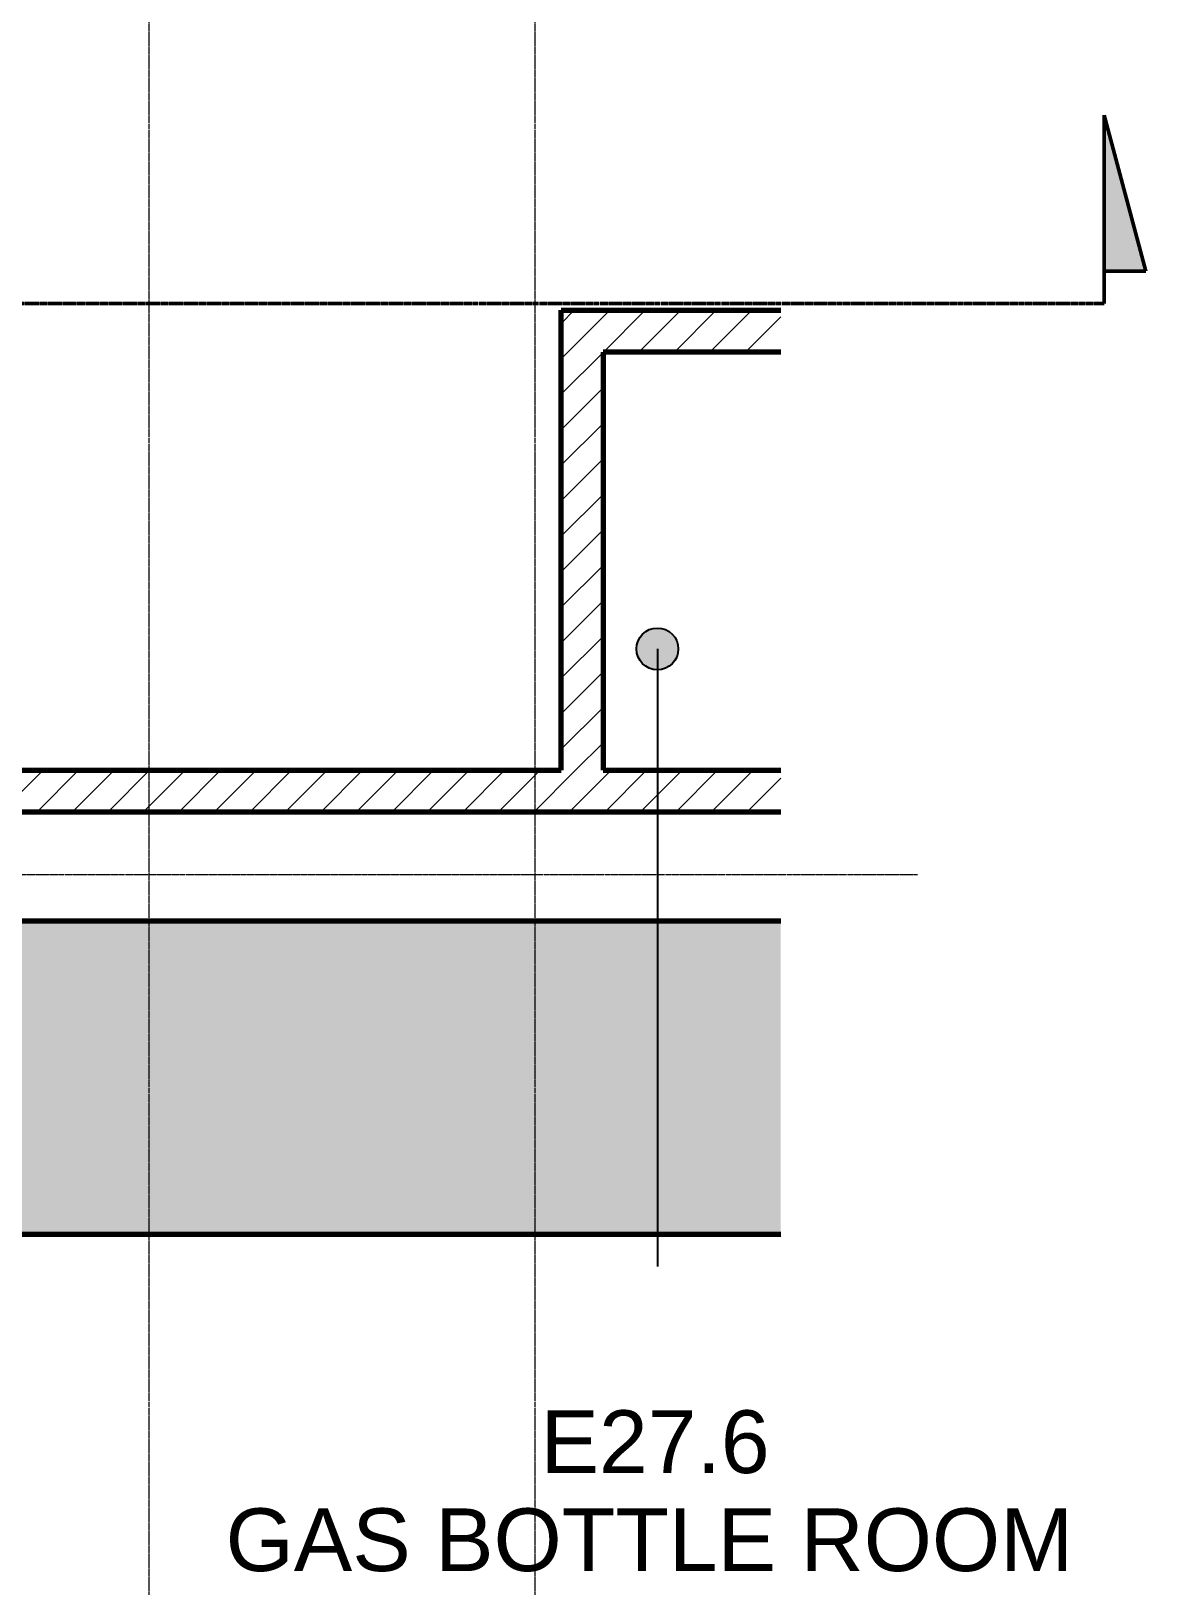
# Model space of a CAD drawing. Header units: millimetres. Extents: x -920231 to -841213, y -17301 to 22361.
# Drawn here: x -849691 to -844362, y -7722 to -286 of the extents above; entities that cross this region are included whole.
import ezdxf

# ---------------------------------------------------------------- set-up
doc = ezdxf.new("R2010")
doc.units = ezdxf.units.MM
doc.linetypes.add('DPA_Grid _ Level 100', pattern=[10, 5.5, -1.6, 1.3, -1.6])
for name, color, linetype, lineweight in [('A-ROOM-IDEN', 3, 'Continuous', 25), ('A-WALL', 5, 'Continuous', 35), ('A-WALL-PATT', 1, 'Continuous', 35), ('G-ANNO-SECL', 3, 'Continuous', 9), ('S-GRID', 251, 'Continuous', 9)]:
    doc.layers.add(name, color=color, linetype=linetype, lineweight=lineweight)
doc.styles.add('Arial_2', font='arial.ttf', dxfattribs={"height": 300})
pattern_1 = [(45, (0, 0), (-84.852814, 84.852814), [])]

# ---------------------------------------------------------------- blocks, each defined once
blk = doc.blocks.new('Section - AEC_Section Tail - Filled-3249564-4230-01 ENLARGED MULTI-PURPOSE LEVEL - REFLECTED CEILING PLAN - SHEET 1')
at = {"layer": 'G-ANNO-SECL'}
blk.add_hatch(color=256, dxfattribs=at).paths.add_polyline_path([(0, 1.536), (-2, 1.536), (0, 9)])
at = {"layer": 'G-ANNO-SECL', "lineweight": 50}
for p, q in [((0, 9), (-2, 1.536)), ((0, 9), (0, 0)), ((0, 1.536), (0, 9)), ((-2, 1.536), (0, 1.536))]:
    blk.add_line(p, q, dxfattribs=at)
blk = doc.blocks.new('*U1411')
at = {"layer": 'S-GRID', "linetype": 'DPA_Grid _ Level 100'}
for p, q in [((20955, -20855.1), (20955, 16910.1)), ((22800, -20855.1), (22800, 16910.1)), ((24628.5, -7900), (-48793, -7900))]:
    blk.add_line(p, q, dxfattribs=at)

msp = doc.modelspace()

# ---------------------------------------------------------------- hatches: boundary and pattern name
at = {"layer": 'A-ROOM-IDEN'}
h = msp.add_hatch(color=256, dxfattribs=at)
edge = h.paths.add_edge_path()
edge.add_arc((-846697.3, -3240.9), 100, 0, 360)
at = {"layer": 'A-WALL-PATT', "lineweight": 9}
h = msp.add_hatch(dxfattribs=at)
h.set_pattern_fill('FP_2', color=256, style=0, pattern_type=2)
h.set_pattern_definition(pattern_1)
h.paths.add_polyline_path([(-846107.8, -1821), (-846107.8, -1621), (-847157.3, -1621), (-847157.3, -1821), (-846957.3, -1821)])
h = msp.add_hatch(dxfattribs=at)
h.set_pattern_fill('FP_2', color=256, style=0, pattern_type=2)
h.set_pattern_definition(pattern_1)
h.paths.add_polyline_path([(-846957.3, -3821), (-846957.3, -1821), (-847157.3, -1821), (-847157.3, -3821)])
h = msp.add_hatch(dxfattribs=at)
h.set_pattern_fill('FP_2', color=256, style=0, pattern_type=2)
h.set_pattern_definition(pattern_1)
h.paths.add_polyline_path([(-846107.8, -4021), (-846107.8, -3821), (-850766.3, -3821), (-850766.3, -4021), (-847419.1, -4021)])
h = msp.add_hatch(dxfattribs=at)
h.set_pattern_fill('FP_1', color=256, style=0, pattern_type=2)
h.set_pattern_definition([(50, (0, 0), (728.7365, -63.75582), [76.2, -838.2]), (355, (0, 0), (-140.9716, 764.2276), [60.96, -670.56]), (100.451, (60.7, -5.3), (587.77, 700.46675), [64.76, -712.36]), (46.184, (0, 203.2), (1084.3162, -168.171), [114.3, -1257.3]), (96.636, (90.4, 189.2), (949.6099, 989.7098), [97.14, -1068.54]), (351.184, (0, 203.2), (949.6206, 989.7012), [91.44, -1005.84]), (21, (101.6, 152.4), (606.45787, -409.06057), [76.2, -838.2]), (326, (101.6, 152.4), (247.20834, 736.7529), [60.96, -670.56]), (71.451, (152.14, 118.3), (853.66825, 327.68547), [64.76, -712.36]), (37.5, (0, 0), (12.35469, 338.22012), [33.528, -628.904, 33.528, -647.192, -673.1]), (37.5, (0, 0), (12.35469, 338.22012), [-1343.152, 33.528, -639.572]), (7.5, (0, 0), (267.27887, 400.72213), [33.528, -354.584, 33.528, -613.664, -256.54]), (7.5, (0, 0), (267.27887, 400.72213), [-1035.304, 33.528, -223.012]), (327.5, (-226.57, 0), (542.36333, -22.915345), [33.528, -220.472, 33.528, -758.952, -1051.56]), (327.5, (-226.57, 0), (542.36333, -22.915345), [-1046.48, 33.528, -1018.032]), (317.5, (-328.17, 0), (592.51696, 101.7071), [33.528, -296.672, 33.528, -492.76, -746.76]), (317.5, (-328.17, 0), (592.51696, 101.7071), [-856.488, 33.528, -713.232])])
h.paths.add_polyline_path([(-846107.8, -6041), (-846107.8, -4541), (-868780.5, -4541), (-868780.5, -6041), (-847419.1, -6041)])

# ---------------------------------------------------------------- linework, layer by layer
at = {"layer": 'A-ROOM-IDEN'}
msp.add_line((-846697.3, -3240.9), (-846697.3, -6194.6), dxfattribs=at)
msp.add_circle((-846697.3, -3240.9), 100, dxfattribs=at)
at = {"layer": 'A-WALL', "color": 7, "lineweight": 70}
for p, q in [((-847157.3, -1821), (-847157.3, -1621)), ((-847157.3, -1621), (-846107.8, -1621)), ((-847157.3, -3821), (-847157.3, -1821)), ((-846107.8, -1821), (-846957.3, -1821)), ((-846957.3, -1821), (-846957.3, -3821)), ((-850566.3, -3821), (-847157.3, -3821)), ((-846957.3, -3821), (-846107.8, -3821)), ((-846107.8, -4021), (-850566.3, -4021)), ((-850566.3, -4541), (-846107.8, -4541)), ((-846107.8, -6041), (-867780.5, -6041))]:
    msp.add_line(p, q, dxfattribs=at)
at = {"layer": 'G-ANNO-SECL', "linetype": 'DPA_Grid _ Level 100', "lineweight": 50}
msp.add_line((-918400.4, -1588.3), (-844562.2, -1588.3), dxfattribs=at)

# ---------------------------------------------------------------- block references
msp.add_blockref('*U1411', (-870082.4, 3579))
at = {"layer": 'G-ANNO-SECL', "lineweight": 25, "extrusion": (0, 0, -1), "xscale": 99.99999999999993, "yscale": 99.99999999999993, "zscale": 99.99999999999993}
msp.add_blockref('Section - AEC_Section Tail - Filled-3249564-4230-01 ENLARGED MULTI-PURPOSE LEVEL - REFLECTED CEILING PLAN - SHEET 1', (844562.2, -1588.3), dxfattribs=at)

# ---------------------------------------------------------------- texts
at = {"layer": 'A-ROOM-IDEN', "lineweight": 9, "char_height": 300, "attachment_point": 1, "style": 'Arial_2'}
for s, insert, width in [('E27.6', (-847255.9, -6882), 1354.852), ('GAS BOTTLE ROOM', (-848761.3, -7350.9), 4994.513)]:
    msp.add_mtext(s, dxfattribs=dict(at, insert=insert, width=width))

doc.saveas('drawing.dxf')
